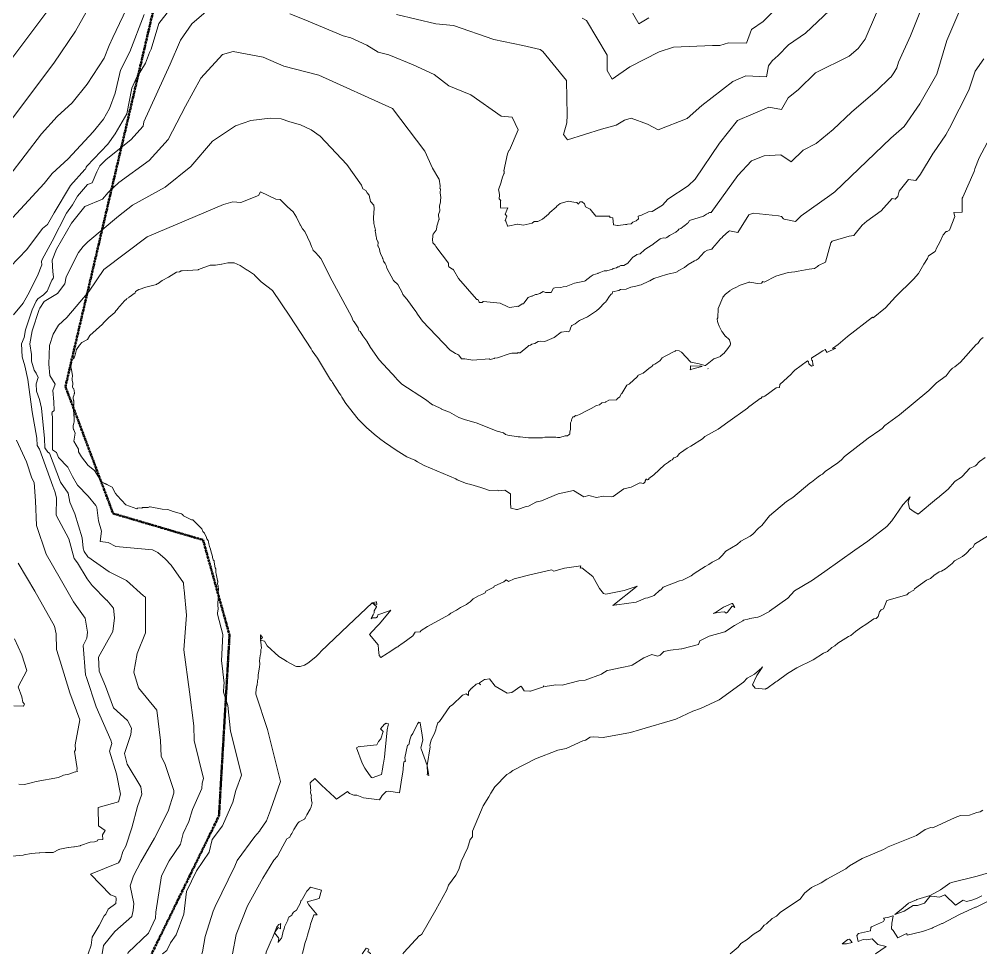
# Model space of a CAD drawing. Header units: metres. Extents: x 808189 to 809552, y 9158146 to 9159172.
# Drawn here: x 808860.1 to 809218.2, y 9158149.8 to 9158498.1 of the extents above; entities that cross this region are included whole.
import ezdxf

# ---------------------------------------------------------------- set-up
doc = ezdxf.new("R2010")
doc.units = ezdxf.units.M
doc.linetypes.add('ACAD_ISO08W100', pattern=[36, 24, -3, 6, -3])
doc.linetypes.add('PHANTOM2', pattern=[1.25, 0.625, -0.125, 0.125, -0.125, 0.125, -0.125])
doc.layers.add('AA L BOT', color=148, linetype='ACAD_ISO08W100')
doc.layers.add('C-TOPO-MAJR', color=9, linetype='Continuous')

msp = doc.modelspace()

# ---------------------------------------------------------------- linework, layer by layer
at = {"layer": 'AA L BOT', "color": 11, "linetype": 'PHANTOM2', "lineweight": 50, "flags": 128}
msp.add_lwpolyline([(809106.24, 9159172.13), (809106.35, 9159157.97), (809090.06, 9159132.63), (809094.85, 9159114.11), (809088.21, 9159105.06), (809082.85, 9158802.17), (809109.98, 9158770.13), (809098.89, 9158744.25), (809143.28, 9158646.89), (809137.11, 9158584.04), (809129.65, 9158530.63), (809094.16, 9158510.92), (808995.59, 9158550.33), (808940.39, 9158558.21), (808918.7, 9158538.51), (808877.3, 9158361.19), (808895.05, 9158313.91), (808928.56, 9158304.05), (808938.42, 9158268.59), (808934.49, 9158201.26), (808909.44, 9158149.88)], dxfattribs=at)
at = {"layer": 'C-TOPO-MAJR', "color": 9, "linetype": 'Continuous', "lineweight": 5}
for points, elevation in [([(809199.89, 9158511.56), (809192.08, 9158491.93), (809187.55, 9158482.04), (809186.94, 9158479.95), (809185.89, 9158478.1), (809184.92, 9158476.69), (809184.08, 9158475.97), (809179.82, 9158471.73), (809170.03, 9158463.51), (809163.3, 9158457.02), (809156.91, 9158451.78), (809152.14, 9158449.36), (809147.6, 9158444.92), (809143.75, 9158447.51), (809137.59, 9158447.14), (809132.87, 9158445.3), (809127.75, 9158439.8), (809117.76, 9158426.03), (809117.26, 9158426.13), (809116.88, 9158425.89), (809116.89, 9158425.79), (809116.08, 9158425.41), (809114.95, 9158424.77), (809109.74, 9158423.05), (809109.29, 9158422.28), (809109.05, 9158422.11), (809107.88, 9158421.14), (809107.86, 9158421.11), (809107.85, 9158421.12), (809107.79, 9158421.06), (809106.46, 9158420.15), (809105.81, 9158419.84), (809105.56, 9158419.54), (809104.6, 9158418.79), (809102.24, 9158417.54), (809101.27, 9158416.76), (809100.76, 9158416.55), (809100.24, 9158416.61), (809099.11, 9158416.33), (809098.88, 9158416.21), (809096.29, 9158414.38), (809096.07, 9158414.11), (809093.81, 9158412.75), (809092.99, 9158412.13), (809091.33, 9158410.65), (809091.22, 9158410.62), (809090.08, 9158410.41), (809089.91, 9158410.21), (809088.95, 9158409.59), (809088.62, 9158409.44), (809086.8, 9158407.18), (809086.79, 9158407.18), (809086.79, 9158407.18), (809086.76, 9158407.16), (809085.3, 9158406.29), (809084.16, 9158406.34), (809083.67, 9158406.05), (809083.49, 9158405.85), (809083.11, 9158405.82), (809082.51, 9158405.47), (809081.35, 9158405.22), (809081.03, 9158404.91), (809078.97, 9158404.35), (809077.96, 9158404.28), (809076.1, 9158403.57), (809075.78, 9158403.51), (809075.56, 9158403.36), (809073.82, 9158402.88), (809073.13, 9158402.4), (809070.9, 9158400.62), (809070.61, 9158400.45), (809066.92, 9158399.75), (809063.75, 9158398.47), (809062.63, 9158398.42), (809061.82, 9158398.1), (809059.61, 9158397.99), (809059.08, 9158397.92), (809058.26, 9158396.28), (809056.17, 9158396.29), (809055.22, 9158396.63), (809053.97, 9158395.9), (809052.94, 9158395.47), (809052.39, 9158395.46), (809051.15, 9158394.94), (809051.07, 9158394.96), (809051.03, 9158394.92), (809050.98, 9158394.86), (809050.56, 9158394.78), (809049.6, 9158394.34), (809048.02, 9158392.29), (809047.88, 9158392.08), (809047.34, 9158391.98), (809047.29, 9158391.91), (809045.87, 9158391.08), (809045.69, 9158391.21), (809045.22, 9158391), (809043.6, 9158390.77), (809042.7, 9158390.71), (809042.07, 9158390.86), (809039.2, 9158392.24), (809032.99, 9158392.86), (809032.99, 9158392.86), (809032.97, 9158392.86), (809032.95, 9158392.85), (809032.57, 9158392.51), (809031.41, 9158392.56), (809031.42, 9158392.78), (809030.85, 9158393.6), (809030.53, 9158393.66), (809030.46, 9158393.78), (809023.73, 9158401.53), (809021.86, 9158404.77), (809021.76, 9158404.88), (809021.69, 9158404.91), (809021.63, 9158404.98), (809021.48, 9158405.01), (809020.05, 9158405.83), (809019.99, 9158406.07), (809019.95, 9158407.15), (809015.28, 9158413.38), (809015, 9158413.94), (809014.59, 9158414.28), (809014.2, 9158414.83), (809014, 9158416.04), (809014.13, 9158417.07), (809014.14, 9158417.61), (809014.19, 9158417.67), (809014.16, 9158417.78), (809014.24, 9158417.97), (809015.36, 9158419.52), (809015.54, 9158419.71), (809015.63, 9158420.86), (809015.67, 9158420.93), (809015.67, 9158421.04), (809016.42, 9158423.28), (809016.46, 9158423.47), (809016.46, 9158423.53), (809016.22, 9158424.84), (809016.3, 9158425.36), (809016.77, 9158426.74), (809016.61, 9158428.45), (809016.95, 9158430.09), (809016.95, 9158430.3), (809017.03, 9158430.55), (809017.1, 9158431.72), (809016.89, 9158433.38), (809016.96, 9158434.85), (809016.78, 9158435.06), (809016.82, 9158435.78), (809016.9, 9158435.97), (809016.5, 9158438.52), (809016.51, 9158438.56), (809016.52, 9158438.58), (809016.44, 9158438.67), (809014.05, 9158442.6), (809011.17, 9158448.87), (808999.09, 9158464.79), (808971.73, 9158477.3), (808958.65, 9158480.62), (808950.97, 9158483.9), (808939.76, 9158486.04), (808935.76, 9158484.94), (808927.76, 9158476.14), (808922, 9158465.64), (808915.5, 9158453.32), (808908.51, 9158445.45), (808897.16, 9158437.29), (808893.22, 9158433.57), (808891.11, 9158431), (808884.47, 9158428.25), (808879.61, 9158422.13), (808873.96, 9158412.47), (808872.38, 9158408.25), (808872.58, 9158403.92), (808872.85, 9158402.15), (808872.69, 9158401.45), (808872.21, 9158400.81), (808870.48, 9158396.75), (808869.07, 9158395.42), (808867.01, 9158393.88), (808866.39, 9158392.98), (808864.91, 9158389.83), (808862.41, 9158382.3), (808861.94, 9158379.47), (808860.92, 9158377.12), (808861.13, 9158372.31), (808862.15, 9158368.99), (808863.32, 9158363.83), (808864.87, 9158351.8), (808866.65, 9158341.95), (808866.71, 9158339.24), (808867.67, 9158337.92), (808872.63, 9158324.09), (808873.33, 9158322.12), (808874, 9158319.71), (808873.84, 9158313.24), (808878.51, 9158304.52), (808880.54, 9158297.2), (808881.83, 9158295.5), (808885.45, 9158289.56), (808887.29, 9158287.08), (808892.64, 9158281.67), (808892.71, 9158281.61), (808892.72, 9158281.6), (808892.71, 9158281.6), (808892.72, 9158281.6), (808892.74, 9158281.59), (808895.21, 9158278.58), (808895.61, 9158275.04), (808894.96, 9158269.98), (808889.57, 9158260.41), (808889.89, 9158255.2), (808892.21, 9158249.51), (808895.24, 9158241.52), (808900.43, 9158236.77), (808901.95, 9158233.86), (808901.66, 9158231.59), (808899.33, 9158224.45), (808900.33, 9158220.45), (808905.35, 9158212.01), (808905.81, 9158209.35), (808904.18, 9158204.76), (808902.09, 9158196.83), (808899.79, 9158189.96), (808898.71, 9158187.93), (808897.84, 9158185.01), (808897.02, 9158183.69), (808886.58, 9158179.46), (808894.04, 9158171.83), (808896.06, 9158171.06), (808896.18, 9158170.37), (808896.1, 9158168.62), (808893.18, 9158166.41), (808892.38, 9158164.65), (808891.74, 9158163.98), (808889.9, 9158160.39), (808887.26, 9158155.99), (808886.9, 9158153), (808885.82, 9158149.88)], 2800), ([(809183.96, 9158511.33), (809175.16, 9158490.68), (809172.54, 9158487.13), (809169.26, 9158484.33), (809156.63, 9158478.18), (809150.37, 9158471.92), (809146.53, 9158468.85), (809144.02, 9158464.47), (809139.29, 9158465.34), (809127.67, 9158460.33), (809120.97, 9158451.96), (809111.9, 9158438.53), (809109.19, 9158436.04), (809101.68, 9158431.06), (809099.65, 9158428.81), (809095.79, 9158426.48), (809094.52, 9158426.36), (809091.81, 9158425.1), (809090.59, 9158424.72), (809090.75, 9158423.68), (809089.87, 9158422.94), (809088.66, 9158422.49), (809088.02, 9158421.87), (809086.7, 9158421.68), (809086.46, 9158421.57), (809085.93, 9158421.6), (809083.24, 9158421.21), (809082.98, 9158421.21), (809081.41, 9158421.42), (809081.15, 9158424.09), (809080.13, 9158424.21), (809080.06, 9158424.69), (809074.89, 9158424.74), (809074.88, 9158424.73), (809074.88, 9158424.74), (809074.88, 9158424.75), (809072.74, 9158427.31), (809071.06, 9158428.23), (809070.61, 9158429.26), (809070.61, 9158429.26), (809069.74, 9158430.1), (809068.92, 9158430.1), (809068.37, 9158429.23), (809067.79, 9158429.86), (809066.64, 9158429.9), (809064.57, 9158430.35), (809061.56, 9158429.39), (809060.33, 9158428.39), (809060.07, 9158428.11), (809057.77, 9158426.05), (809057.27, 9158425.45), (809055.03, 9158423.62), (809053.22, 9158422.76), (809051.91, 9158422.69), (809051.2, 9158422.15), (809047.84, 9158421.3), (809047.78, 9158421.32), (809045.82, 9158421.75), (809045.77, 9158421.76), (809045.72, 9158421.72), (809042.1, 9158421.01), (809041.99, 9158421.06), (809041.28, 9158422.86), (809041.26, 9158422.94), (809041.18, 9158423.01), (809041.13, 9158423.12), (809041.65, 9158424.7), (809041.07, 9158425.51), (809042.08, 9158427.83), (809039.5, 9158427.73), (809039.4, 9158428.05), (809039.41, 9158430.44), (809039.42, 9158430.51), (809038.85, 9158431.2), (809038.98, 9158432.56), (809038.89, 9158433.64), (809038.66, 9158434.47), (809039.61, 9158437.41), (809039.63, 9158437.44), (809040.12, 9158439.26), (809040.65, 9158440.5), (809040.68, 9158440.63), (809040.72, 9158440.71), (809040.71, 9158441.47), (809040.65, 9158441.63), (809041.91, 9158447.89), (809042.43, 9158449.17), (809042.73, 9158449.25), (809045.98, 9158456.9), (809043.68, 9158461.66), (809039.63, 9158462), (809028.31, 9158469.9), (809020.12, 9158473.33), (809014.7, 9158477.47), (809006.84, 9158481.14), (808997.77, 9158484.8), (808993.78, 9158485.79), (808989.53, 9158488.4), (808983.57, 9158491.16), (808980.7, 9158491.95), (808966.18, 9158497.99), (808960.86, 9158500.14)], 2790), ([(809151.56, 9158511.76), (809137.18, 9158497.24), (809132.9, 9158494.24), (809130.96, 9158489.22), (809124.3, 9158489.28), (809121.05, 9158488.34), (809118.29, 9158488.32), (809103.76, 9158487.65), (809098.43, 9158485.98), (809087.54, 9158480.3), (809081, 9158475.7), (809079.02, 9158478.94), (809079.11, 9158484.7), (809071.39, 9158497.57), (809069.72, 9158498.54)], 2770), ([(808921.93, 9158509.19), (808912.91, 9158497.61), (808912.14, 9158496.55), (808909.19, 9158486.88), (808908.58, 9158485.7), (808907.15, 9158481.78), (808903.61, 9158475.95), (808901.98, 9158472.37), (808900.14, 9158462.8), (808895.88, 9158455.43), (808893.13, 9158451.56), (808885.25, 9158443.3), (808885.06, 9158442.93), (808884.77, 9158442.25), (808884.48, 9158442.14), (808879.18, 9158436.12), (808873.07, 9158425.91), (808870.64, 9158421.62), (808868.81, 9158420.15), (808862.88, 9158412.33), (808856.7, 9158405.8)], 2780), ([(809094.65, 9158498.56), (809090.9, 9158496.41), (809083.93, 9158508.58)], 2760), ([(808856.07, 9158459.25), (808872.98, 9158481.76), (808880.99, 9158493.61), (808888.35, 9158506.8)], 2750), ([(808901.28, 9158504.56), (808894.97, 9158491.31), (808893.53, 9158488.36), (808891.76, 9158483.61), (808885.39, 9158473.87), (808879.76, 9158466.89), (808874.19, 9158461.83), (808868.42, 9158455.35), (808856.27, 9158439.49)], 2760), ([(808871.88, 9158502.87), (808855.49, 9158480.97)], 2740), ([(808929.73, 9158500.96), (808924.38, 9158496.36), (808920.15, 9158490.25), (808916.27, 9158481.29), (808906.51, 9158459.84), (808906.2, 9158458.24), (808901.63, 9158453.1), (808892.41, 9158445.77), (808890.16, 9158443.41), (808889.01, 9158441.21), (808887.28, 9158437.15), (808885.5, 9158436.49), (808881.82, 9158432.18), (808879.89, 9158428.88), (808877.72, 9158425.83), (808872.41, 9158415.45), (808868.67, 9158408.54), (808868.41, 9158407.84), (808868.47, 9158406.54), (808866.84, 9158402.44), (808863.35, 9158395.34), (808861.55, 9158392.29), (808857.99, 9158387.88)], 2790), ([(809210.82, 9158502.31), (809205.54, 9158490.19), (809201.84, 9158477.64), (809195.56, 9158466.56), (809189.73, 9158458.1), (809184.7, 9158453.78), (809163.83, 9158433.78), (809162.02, 9158432.47), (809151.32, 9158424.79), (809149.19, 9158422.78), (809145.06, 9158423.59), (809144.7, 9158423.75), (809144.05, 9158424.55), (809142.88, 9158424.83), (809133.41, 9158425.87), (809131.86, 9158425.26), (809127.75, 9158418.59), (809124.62, 9158419.21), (809124.33, 9158419.04), (809122.17, 9158417.14), (809121.87, 9158416.79), (809121.27, 9158416.26), (809120.11, 9158414.71), (809119.22, 9158413.78), (809119.19, 9158413.77), (809118.31, 9158412.79), (809118.26, 9158412.65), (809118.08, 9158412.46), (809117.84, 9158412.45), (809117.08, 9158412.18), (809116.46, 9158412.01), (809115.31, 9158411.39), (809115.15, 9158411.28), (809112.96, 9158408.83), (809112.58, 9158408.6), (809112.23, 9158408.31), (809111.58, 9158408.05), (809109.22, 9158406.67), (809107.86, 9158405.61), (809105.52, 9158404.29), (809105.4, 9158404.1), (809104.57, 9158403.76), (809102.13, 9158403.16), (809101.12, 9158403.03), (809096.49, 9158401.47), (809094.96, 9158400.67), (809094.88, 9158400.61), (809094.58, 9158400.53), (809094.59, 9158400.47), (809091.7, 9158399.1), (809091.09, 9158399.05), (809089.82, 9158398.6), (809087.93, 9158398.23), (809086.14, 9158397.56), (809084.02, 9158397.39), (809083.44, 9158397.03), (809081.1, 9158396.5), (809080.9, 9158395.79), (809080.51, 9158395.64), (809079.89, 9158394.93), (809078.8, 9158393.19), (809078.45, 9158392.68), (809078.12, 9158392.4), (809076.14, 9158390.34), (809075.1, 9158389.41), (809071.72, 9158387.25), (809068.77, 9158385.79), (809068.35, 9158385.52), (809067.18, 9158384.64), (809065.9, 9158384.02), (809065.88, 9158384), (809065.86, 9158383.95), (809065.78, 9158383.84), (809065.4, 9158382.97), (809065.21, 9158382.13), (809065.02, 9158381.86), (809064.83, 9158381.79), (809064.59, 9158381.59), (809063.79, 9158381.75), (809061.93, 9158381.45), (809059.29, 9158379.55), (809055.83, 9158378.04), (809054.17, 9158378.18), (809053.39, 9158378.02), (809052.1, 9158377.32), (809051.05, 9158377), (809050.52, 9158376.66), (809049.93, 9158376.55), (809049.57, 9158376.11), (809046.62, 9158373.8), (809046.19, 9158373.77), (809045.9, 9158373.94), (809045.63, 9158373.67), (809043.59, 9158373.65), (809042.55, 9158373.38), (809038.26, 9158371.94), (809037.14, 9158371.77), (809037, 9158371.73), (809036.94, 9158371.73), (809035.54, 9158371.26), (809035.14, 9158371.55), (809029.08, 9158371.11), (809026.06, 9158371.59), (809024.83, 9158371.52), (809023.87, 9158372.86), (809023.5, 9158373.15), (809022.58, 9158373.58), (809020.63, 9158374.74), (809010.35, 9158385.57), (809008.49, 9158388.14), (809008.12, 9158388.79), (809007.95, 9158389.03), (809007.43, 9158389.65), (809004.8, 9158393.34), (809004.77, 9158393.45), (809004.68, 9158393.53), (809004.51, 9158393.79), (809003.02, 9158395.46), (809002.88, 9158396.04), (809001.09, 9158399.19), (808999.66, 9158400.65), (808999.52, 9158400.76), (808996.96, 9158405.33), (808996.71, 9158406.29), (808996.34, 9158407.1), (808995.83, 9158407.92), (808995.49, 9158408.94), (808995.38, 9158409.03), (808995.37, 9158409.21), (808994.66, 9158410.75), (808994.44, 9158411.57), (808994.28, 9158412.44), (808993.78, 9158413.56), (808993.71, 9158413.66), (808993.74, 9158414.91), (808993.73, 9158415.05), (808993.72, 9158415.09), (808993.2, 9158416.31), (808993.13, 9158416.62), (808993.13, 9158416.8), (808993.01, 9158416.96), (808992.73, 9158418.8), (808992.57, 9158419.19), (808992.77, 9158419.25), (808992.75, 9158419.51), (808992.16, 9158421.93), (808992.05, 9158424.1), (808992.3, 9158427.7), (808992.18, 9158428.8), (808992.18, 9158428.8), (808990.91, 9158430.16), (808990.38, 9158432.48), (808989.67, 9158433.4), (808989.18, 9158434.27), (808988.12, 9158434.91), (808987.53, 9158436.28), (808982.16, 9158443.95), (808972.18, 9158454.54), (808968.84, 9158456.82), (808964.82, 9158458.74), (808960.93, 9158459.82), (808957.62, 9158461.02), (808953.54, 9158461.22), (808946.31, 9158460.31), (808940.67, 9158458.31), (808932.03, 9158452.65), (808924.02, 9158443.2), (808914.4, 9158435.53), (808902.3, 9158428.77), (808897, 9158424.7), (808885.69, 9158415.1), (808883.95, 9158413.45), (808882.18, 9158411.21), (808877.63, 9158402.15), (808877.03, 9158399.51), (808874.29, 9158395.87), (808869.34, 9158392.87), (808867.7, 9158390.47), (808867.46, 9158389.95), (808864.91, 9158382.04), (808864.08, 9158377.1), (808864.62, 9158373.11), (808864.65, 9158370.67), (808865.68, 9158367.34), (808866.39, 9158366.26), (808867.2, 9158364.54), (808866.35, 9158362.23), (808866.48, 9158359.45), (808867.58, 9158356.37), (808868.38, 9158353.22), (808869.5, 9158341.83), (808869.58, 9158338.44), (808870.78, 9158336.79), (808871.36, 9158336.4), (808875.43, 9158325.54), (808878.32, 9158321.47), (808878.99, 9158318.11), (808880.79, 9158313.75), (808883.58, 9158304.79), (808883.9, 9158301), (808884.24, 9158299.78), (808885.7, 9158297.78), (808893.55, 9158292.12), (808899.99, 9158288.93), (808906.34, 9158283.27), (808906.75, 9158282.97), (808907.15, 9158282.75), (808907.1, 9158269.45), (808904.06, 9158261.76), (808902.79, 9158254.84), (808904.54, 9158248.97), (808911.33, 9158240.68), (808912.73, 9158229.37), (808913.01, 9158223.46), (808914.48, 9158220.34), (808917.73, 9158210.74), (808917.66, 9158209.73), (808915.53, 9158203.03), (808910.53, 9158192.93), (808905.35, 9158184.05), (808902.65, 9158178.86), (808901.4, 9158175.12), (808902.79, 9158168.61), (808902.57, 9158165.93), (808902.01, 9158163.72), (808895.73, 9158158.19), (808891.44, 9158152.97), (808890.99, 9158149.88)], 2810), ([(809164.17, 9158503.51), (809152.94, 9158492.86), (809146.6, 9158488.5), (809142.78, 9158484.56), (809140.56, 9158482.56), (809139.23, 9158480.69), (809138.41, 9158476.67), (809130.73, 9158477.05), (809125.87, 9158474.86), (809114.37, 9158465.91), (809108.88, 9158461.13), (809098.09, 9158456.86), (809094.13, 9158458.95), (809088.06, 9158461.27), (809085.48, 9158460.5), (809082.39, 9158458.64), (809076.96, 9158457.1), (809064.31, 9158453.1), (809062.77, 9158455.12), (809064.04, 9158459.52), (809064.21, 9158462.31), (809063.99, 9158475.27), (809055.11, 9158486.1), (809054.09, 9158486.79), (809047.62, 9158488.33), (809036.81, 9158490.6), (809021.88, 9158495.7), (809015.26, 9158496.36), (809000.57, 9158499.8)], 2780), ([(808906.62, 9158499.83), (808901.28, 9158485.91), (808897.81, 9158479.07), (808895.8, 9158470.57), (808893.68, 9158464.88), (808891.52, 9158460.9), (808887.64, 9158456.17), (808878.33, 9158446.11), (808872.3, 9158440.66), (808869.39, 9158436.86), (808851.67, 9158417.77)], 2770), ([(809219.42, 9158483.37), (809216.12, 9158478.72), (809213.85, 9158471.66), (809206.63, 9158457.51), (809205.23, 9158455.03), (809200.64, 9158448.31), (809200.54, 9158448.19), (809195.79, 9158440.41), (809194.03, 9158438), (809191.27, 9158438.36), (809187.81, 9158434.05), (809187.39, 9158432.07), (809186.31, 9158431.07), (809185.2, 9158431.32), (809181.08, 9158426.66), (809175.84, 9158422.82), (809174.1, 9158421.32), (809170.94, 9158417.49), (809169.26, 9158417.31), (809162.84, 9158415.35), (809162.42, 9158414.71), (809160.42, 9158407.61), (809157.84, 9158406.38), (809157.38, 9158405.94), (809156.36, 9158405.15), (809154.35, 9158405), (809150.18, 9158404.27), (809149, 9158403.92), (809146.45, 9158403.71), (809141.92, 9158402.3), (809137.61, 9158400.08), (809137.01, 9158400.36), (809136.62, 9158399.69), (809134.95, 9158399.61), (809133.72, 9158399.9), (809132.21, 9158400.13), (809131.9, 9158400.08), (809131.56, 9158399.99), (809128.66, 9158398.94), (809126.7, 9158398.05), (809126.44, 9158397.82), (809124.81, 9158396.96), (809124.73, 9158396.86), (809123.11, 9158395.66), (809122.19, 9158394.5), (809122.15, 9158394.43), (809120.37, 9158390.25), (809120.37, 9158390.24), (809120.37, 9158390.24), (809120.28, 9158386.81), (809120, 9158386.39), (809120.13, 9158385.44), (809120.46, 9158384.71), (809120.76, 9158383.72), (809121.76, 9158381.69), (809122.06, 9158381.49), (809122.08, 9158381.47), (809123.16, 9158379.88), (809123.24, 9158379.87), (809124.35, 9158378.93), (809124.59, 9158378.63), (809124.69, 9158378.44), (809125.05, 9158377.4), (809124.96, 9158376.9), (809124.87, 9158376.68), (809124.86, 9158376.66), (809124.85, 9158376.64), (809124.06, 9158375.4), (809124.06, 9158375.39), (809122.52, 9158373.48), (809122.33, 9158373.42), (809121.29, 9158372.48), (809121.28, 9158372.47), (809121.28, 9158372.47), (809118.86, 9158371.59), (809115.72, 9158369.08), (809115.49, 9158369), (809113.38, 9158369.73), (809113.36, 9158369.7), (809113.35, 9158369.7), (809110.2, 9158370.36), (809110.18, 9158370.47), (809106.77, 9158373.98), (809105.93, 9158374.48), (809104.57, 9158374.7), (809104.56, 9158374.41), (809104.33, 9158374.38), (809100.68, 9158372.56), (809099.56, 9158371.86), (809098.82, 9158370.88), (809098.77, 9158370.84), (809098.75, 9158370.8), (809096.79, 9158369.53), (809096.23, 9158369.26), (809095.63, 9158368.56), (809095.19, 9158368.45), (809092.49, 9158366.25), (809091.84, 9158365.92), (809090.73, 9158365.52), (809090.62, 9158365.42), (809090.51, 9158365.21), (809090.2, 9158364.86), (809087.37, 9158362.21), (809087.32, 9158362.21), (809087.28, 9158362.16), (809086.44, 9158361.76), (809086.44, 9158361.75), (809084.6, 9158358.6), (809084.35, 9158358.45), (809083.76, 9158357.44), (809082.97, 9158356.81), (809082.53, 9158356.27), (809079.69, 9158356.12), (809078.88, 9158355.62), (809078.62, 9158355.55), (809078.41, 9158355.43), (809077.1, 9158355.14), (809076.18, 9158354.46), (809075.05, 9158354.18), (809073.17, 9158353.05), (809071.84, 9158352.46), (809068.78, 9158350.79), (809067.59, 9158350.34), (809067.31, 9158350.43), (809066.75, 9158349.95), (809066.34, 9158349.89), (809065.98, 9158349.07), (809065.97, 9158349.01), (809065.81, 9158348.8), (809065.77, 9158348.4), (809065.39, 9158347.71), (809065.41, 9158345.51), (809065.39, 9158345.23), (809065.17, 9158344.3), (809065.21, 9158344.14), (809065.19, 9158343.5), (809064.98, 9158343.39), (809064.36, 9158342.82), (809064.33, 9158342.83), (809063.47, 9158342.91), (809061.49, 9158342.28), (809060.68, 9158342.28), (809060.54, 9158342.2), (809059.93, 9158342.32), (809055.87, 9158342.3), (809055.05, 9158342.15), (809049.81, 9158342.06), (809046.62, 9158342.43), (809045.89, 9158342.43), (809042.12, 9158343.05), (809041.17, 9158343.32), (809040.41, 9158343.93), (809038.15, 9158344.63), (809030.24, 9158347.74), (809026.28, 9158348.86), (809023.86, 9158349.74), (809020.35, 9158351.65), (809017.41, 9158352.84), (809017.42, 9158352.97), (809014.51, 9158354.26), (809013.99, 9158354.44), (809011.38, 9158356.45), (809002.65, 9158362.14), (809000.67, 9158364.1), (809000.49, 9158364.4), (808994.19, 9158371.17), (808990.94, 9158375.79), (808989.59, 9158378.09), (808988.08, 9158380.13), (808987.12, 9158381.7), (808986.62, 9158381.95), (808986.28, 9158383.09), (808984.81, 9158385.33), (808984.69, 9158385.46), (808984.58, 9158385.64), (808984.55, 9158385.66), (808984.52, 9158385.7), (808983.79, 9158387.31), (808976.71, 9158400.65), (808972.4, 9158408.89), (808971.96, 9158409.46), (808971.91, 9158409.57), (808970.1, 9158411.57), (808969.62, 9158411.96), (808969.47, 9158412.46), (808969.28, 9158412.61), (808968.9, 9158413.35), (808968.45, 9158414.72), (808966.47, 9158418.97), (808965.55, 9158420.03), (808964.84, 9158421.38), (808964.71, 9158421.46), (808964.55, 9158421.67), (808963.36, 9158424.39), (808962.11, 9158426.34), (808960.02, 9158428.17), (808959.7, 9158428.59), (808957.24, 9158430.93), (808955.71, 9158431), (808949.92, 9158433.76), (808949.17, 9158432.36), (808942.62, 9158429.75), (808939.6, 9158430.03), (808936.22, 9158429), (808907.76, 9158417.05), (808891.54, 9158404.82), (808886.13, 9158396.72), (808877.85, 9158386.98), (808874.77, 9158384.06), (808872.7, 9158380.77), (808871.33, 9158376.48), (808871.16, 9158369.52), (808871.54, 9158365.31), (808873.42, 9158362.05), (808872.56, 9158359.74), (808873, 9158355.56), (808873.06, 9158352.33), (808872.3, 9158351.73), (808872.27, 9158351.38), (808872.3, 9158351.03), (808872.28, 9158350.9), (808872.32, 9158350.53), (808872.45, 9158349.91), (808872.44, 9158337.65), (808874, 9158336.59), (808874.68, 9158334.78), (808878.25, 9158331.22), (808879.91, 9158327.64), (808881.83, 9158324.53), (808885.82, 9158320.4), (808888.56, 9158316.9), (808889.03, 9158316.14), (808889.67, 9158311.13), (808890.78, 9158307.38), (808890.28, 9158303.53), (808893.24, 9158303.16), (808896.02, 9158301.6), (808909.76, 9158300.33), (808911.77, 9158299.33), (808914.43, 9158297.06), (808916.65, 9158294.64), (808921.26, 9158288.06), (808921.34, 9158285.97), (808921.5, 9158285.52), (808922.43, 9158276), (808921.4, 9158263.09), (808923.53, 9158247.46), (808925.11, 9158234.82), (808925.27, 9158229.31), (808928.7, 9158215.14), (808928.2, 9158213.42), (808928.05, 9158211.4), (808924.59, 9158203.63), (808923.26, 9158199.17), (808921.1, 9158194.7), (808920.14, 9158190.63), (808915.97, 9158184.51), (808913.04, 9158178.86), (808910.97, 9158165.3), (808910.79, 9158163.07), (808908.22, 9158157.5), (808900.63, 9158150.28), (808900.48, 9158149.88)], 2820), ([(809220.6, 9158452.06), (809217.6, 9158446.43), (809216.01, 9158442.38), (809215.77, 9158441.3), (809211.53, 9158431.81), (809211.32, 9158431.43), (809211.25, 9158426.14), (809208.17, 9158426.07), (809208.22, 9158426.01), (809208.56, 9158424.58), (809206.54, 9158419.45), (809205.68, 9158419.03), (809205.4, 9158418.94), (809204.25, 9158417.75), (809202.83, 9158414.75), (809201.85, 9158413.09), (809201.22, 9158411.53), (809198.75, 9158409.94), (809198.44, 9158408.91), (809196.99, 9158406.88), (809195.01, 9158403.4), (809193.13, 9158401.18), (809186.43, 9158394.64), (809182.7, 9158390.56), (809178.18, 9158386.78), (809177.96, 9158387.03), (809168.61, 9158379.92), (809165.14, 9158376.89), (809163.02, 9158375.43), (809164.22, 9158375.55), (809160.89, 9158373.94), (809160.95, 9158374.09), (809160.29, 9158375.08), (809159.39, 9158374.57), (809157.33, 9158373.1), (809155.35, 9158371.95), (809155.17, 9158371.8), (809155.17, 9158371.69), (809155.22, 9158371.55), (809155.31, 9158370.99), (809155.52, 9158370.77), (809155.73, 9158369.56), (809155.73, 9158369.28), (809155.84, 9158369.26), (809155.95, 9158369.1), (809155.22, 9158368.8), (809154.23, 9158369.71), (809154.03, 9158370.47), (809153.68, 9158370.74), (809149.02, 9158367.32), (809148.2, 9158366.53), (809147.58, 9158365.79), (809143.45, 9158361.94), (809143.25, 9158360.87), (809142.04, 9158360.79), (809137.84, 9158357.66), (809137.31, 9158357.34), (809136.83, 9158357.42), (809136.28, 9158356.8), (809136.12, 9158356.72), (809133.16, 9158354.68), (809132.22, 9158353.9), (809132.12, 9158353.86), (809131.37, 9158353.22), (809124.06, 9158347.99), (809123.97, 9158347.96), (809120.43, 9158345.35), (809115.48, 9158342.63), (809114.73, 9158341.84), (809114.72, 9158341.84), (809114.62, 9158341.76), (809110.25, 9158338.99), (809108.83, 9158338.22), (809106.35, 9158336.5), (809105.99, 9158336.21), (809105.18, 9158335.21), (809104.47, 9158334.72), (809103.99, 9158334.64), (809103.95, 9158334.6), (809103.31, 9158333.87), (809102.66, 9158333.6), (809101.91, 9158333), (809100.46, 9158332.07), (809096.44, 9158328.3), (809094.57, 9158326.95), (809094.57, 9158326.71), (809094.47, 9158326.63), (809094.07, 9158326.48), (809093.72, 9158326.75), (809093.61, 9158326.76), (809093.6, 9158326.75), (809093.29, 9158326.07), (809093.22, 9158325.53), (809093.07, 9158325.53), (809092.65, 9158325.08), (809091.33, 9158325.32), (809091.19, 9158325.29), (809088.04, 9158323.71), (809085.29, 9158323.11), (809081.27, 9158320.21), (809080.78, 9158320.13), (809077.68, 9158320.36), (809075.08, 9158319.83), (809072.2, 9158320.59), (809070.39, 9158320.15), (809066.51, 9158322.53), (809060.89, 9158321.24), (809054.64, 9158318.6), (809053.02, 9158318.27), (809052.75, 9158318.26), (809049.75, 9158316.7), (809048.96, 9158316.58), (809045.73, 9158315.44), (809045.33, 9158315.39), (809043.22, 9158315.86), (809043.03, 9158317.99), (809043.07, 9158318.19), (809043.04, 9158321.19), (809043.03, 9158321.23), (809040.92, 9158322.58), (809038.68, 9158322.36), (809038.18, 9158322.58), (809035.23, 9158322.48), (809033.49, 9158323.16), (809032.37, 9158323.48), (809032.04, 9158323.6), (809028.25, 9158324.77), (809026.64, 9158325.12), (809023.27, 9158326.45), (809022.72, 9158326.78), (809010.95, 9158331.8), (809008.45, 9158333.13), (809007.4, 9158333.83), (809004.44, 9158335.04), (809000.44, 9158337.56), (809000.32, 9158337.65), (809000.11, 9158337.77), (809000.08, 9158337.82), (808996.94, 9158339.99), (808996.61, 9158340.07), (808994.23, 9158341.8), (808993.45, 9158342.66), (808993.2, 9158342.69), (808989.43, 9158345.96), (808986.35, 9158349.08), (808981.78, 9158354.9), (808980.28, 9158357.27), (808979.87, 9158358.06), (808979.39, 9158358.66), (808976.77, 9158362.7), (808976.5, 9158363.21), (808976.05, 9158363.74), (808971.2, 9158371.75), (808969.25, 9158374.5), (808968.83, 9158375.26), (808960.9, 9158387.43), (808954.4, 9158397.05), (808950.26, 9158400.21), (808947.72, 9158402.69), (808947.68, 9158402.81), (808945.11, 9158404.53), (808945.07, 9158404.57), (808945.04, 9158404.62), (808942.4, 9158406.34), (808940.15, 9158407.29), (808940.09, 9158407.3), (808937.8, 9158407.26), (808935.58, 9158406.84), (808935.44, 9158406.85), (808933.17, 9158406.46), (808931.76, 9158406.49), (808931.26, 9158406.39), (808926.81, 9158404.78), (808926.76, 9158404.76), (808926.7, 9158404.76), (808920.72, 9158404.36), (808920.42, 9158404.3), (808919.81, 9158404), (808918.62, 9158403.81), (808915.7, 9158401.97), (808913.29, 9158400.71), (808912.78, 9158400.38), (808911.89, 9158399.58), (808911.44, 9158399.55), (808911.22, 9158399.19), (808907.28, 9158398.3), (808904.73, 9158397.4), (808904.7, 9158397.38), (808904.67, 9158397.38), (808903.43, 9158396.59), (808903.22, 9158396.1), (808901.07, 9158394.56), (808900.95, 9158394.57), (808900.75, 9158394.26), (808900.12, 9158393.98), (808899.99, 9158393.74), (808899.31, 9158393.22), (808896.72, 9158390.12), (808896.63, 9158390.05), (808896.48, 9158389.77), (808896.09, 9158389.42), (808895.65, 9158388.86), (808893.44, 9158386.95), (808891.66, 9158385.13), (808891.11, 9158384.43), (808886.38, 9158380.19), (808885.47, 9158378.72), (808883.44, 9158377.69), (808882.52, 9158376.68), (808881.43, 9158375.03), (808880.89, 9158373.03), (808880.49, 9158371.9), (808879.6, 9158371), (808879.31, 9158369.76), (808879.36, 9158369.22), (808879.34, 9158368.48), (808879.6, 9158367.57), (808879.88, 9158365.24), (808879.9, 9158365.14), (808879.87, 9158365.04), (808879.75, 9158364.28), (808879.75, 9158364.27), (808879.74, 9158364.23), (808879.85, 9158363.92), (808879.84, 9158363.75), (808879.86, 9158363.52), (808880.05, 9158362.57), (808880.07, 9158362.27), (808880.05, 9158361.95), (808879.93, 9158361.3), (808879.92, 9158361.1), (808880.19, 9158360.44), (808880.39, 9158360.37), (808880.71, 9158358.91), (808880.65, 9158358.74), (808880.63, 9158358.6), (808880.58, 9158358.48), (808880.59, 9158358.41), (808880.39, 9158357.86), (808880.3, 9158357.4), (808880.26, 9158357.4), (808880.23, 9158357.35), (808880.19, 9158357.27), (808880.16, 9158356.88), (808880.27, 9158356.05), (808880.37, 9158355.87), (808880.41, 9158355.1), (808880.27, 9158353.08), (808880.27, 9158353.04), (808880.26, 9158353.04), (808880.47, 9158350.43), (808880.45, 9158350.33), (808880.51, 9158350.2), (808880.6, 9158349.23), (808880.51, 9158348.92), (808880.5, 9158347.99), (808880.45, 9158347.75), (808880.46, 9158347.73), (808880.19, 9158346.56), (808880.15, 9158345.89), (808880.25, 9158345.22), (808880.44, 9158345.11), (808880.97, 9158343.88), (808880.47, 9158340.87), (808882.14, 9158337.83), (808882.16, 9158336.88), (808883.29, 9158335.02), (808885.75, 9158331.84), (808888.08, 9158329.92), (808890.84, 9158325.56), (808892.99, 9158324.68)], 2830), ([(809219.13, 9158379.44), (809218.19, 9158378.73), (809217.11, 9158377.29), (809216.53, 9158376.87), (809210.73, 9158370.34), (809208.54, 9158368.55), (809207.69, 9158368.04), (809206.84, 9158367.19), (809205.34, 9158365.26), (809201.81, 9158362.59), (809198.93, 9158359.7), (809187.96, 9158350.69), (809182.54, 9158346.71), (809181.52, 9158345.62), (809180.7, 9158344.92), (809176.29, 9158341.93), (809167.51, 9158335.17), (809166.37, 9158333.9), (809165.01, 9158332.73), (809160.34, 9158329.53), (809159.27, 9158328.58), (809158.51, 9158328.2), (809157.63, 9158327.61), (809155.22, 9158325.63), (809154.55, 9158325.17), (809148.27, 9158319.93), (809145.91, 9158318.32), (809139.53, 9158313.03), (809136.71, 9158309.39), (809135.46, 9158308.39), (809133.38, 9158306.17), (809132.37, 9158305.43), (809128.83, 9158303.54), (809127.56, 9158302.41), (809123.24, 9158299.9), (809121.88, 9158298.27), (809120.67, 9158297.07), (809118.19, 9158295.8), (809116.89, 9158294.85), (809115.53, 9158294.19), (809111.46, 9158291.59), (809110.33, 9158290.69), (809107.2, 9158289.06), (809106.02, 9158288.8), (809099.95, 9158286.42), (809099.37, 9158285.77), (809099.15, 9158285.6), (809099.08, 9158285.4), (809098.76, 9158285.29), (809096.58, 9158283.36), (809094.18, 9158282.44), (809093.37, 9158282.33), (809089.83, 9158280.84), (809082.72, 9158279.86), (809082.34, 9158279.9), (809081.19, 9158279.65), (809090.25, 9158286.83), (809085.42, 9158285.19), (809078.6, 9158283.9), (809077.67, 9158284.15), (809076.18, 9158285.97), (809073.76, 9158290.42), (809069.7, 9158293.63), (809068.99, 9158293.6), (809069.23, 9158294.39), (809063.14, 9158293.52), (809059.25, 9158292.41), (809058.4, 9158292.91), (809051.35, 9158291.3), (809050.8, 9158291.22), (809050.79, 9158291.14), (809044.38, 9158289.54), (809042.37, 9158288.61), (809042.18, 9158288.65), (809041.5, 9158289.14), (809041.31, 9158289.05), (809040.6, 9158288.42), (809037, 9158286.83), (809036.89, 9158286.45), (809033.83, 9158284.95), (809033.64, 9158284.36), (809032.34, 9158283.71), (809031.15, 9158283.27), (809029.11, 9158282.13), (809028.06, 9158281), (809027.35, 9158280.55), (809026.69, 9158280), (809024.45, 9158278.92), (809022.97, 9158277.89), (809020.9, 9158276.73), (809020.1, 9158276.14), (809012.16, 9158271.79), (809009.83, 9158270.28), (809009.38, 9158269.83), (809007.61, 9158269.65), (809006.73, 9158268.27), (809002.91, 9158265.61), (809002.71, 9158265.44), (809001.3, 9158264.46), (809001.06, 9158264.2), (809000.79, 9158264.07), (808997.45, 9158262.02), (808997.17, 9158261.78), (808994.81, 9158260.29), (808994.15, 9158261.04), (808993.87, 9158263.19), (808993.84, 9158265), (808990.59, 9158268.82), (808991.6, 9158269.94), (808991.77, 9158270.17), (808993.34, 9158271.85), (808994.34, 9158272.78), (808998.48, 9158277.94), (808997.85, 9158277.62), (808997.59, 9158277.57), (808993.66, 9158276.15), (808993.49, 9158275.46), (808992.87, 9158275.08), (808991.49, 9158274.99), (808991.41, 9158274.95), (808991.19, 9158274.68), (808991.31, 9158274.97), (808991.34, 9158275.05), (808991.38, 9158275.13), (808991.59, 9158275.55), (808991.91, 9158276.09), (808991.93, 9158276.21), (808992.33, 9158276.94), (808992.35, 9158277.68), (808993.14, 9158279.09), (808993.17, 9158279.17), (808993.19, 9158279.21), (808991.51, 9158280.64), (808993.29, 9158280.05), (808993.29, 9158280.05), (808993.3, 9158280.06), (808993.16, 9158280.92), (808993.02, 9158281.04), (808991.5, 9158280.68), (808991.49, 9158280.66), (808982.62, 9158272.15), (808972.4, 9158262.43), (808972.04, 9158262.03), (808970.55, 9158260.54), (808967.62, 9158258.16), (808966.34, 9158257.36), (808964.69, 9158256.9), (808963.42, 9158256.88), (808962.94, 9158257.03), (808959.75, 9158258.79), (808959.28, 9158259.15), (808956.79, 9158260.6), (808952.43, 9158264.6), (808952.42, 9158264.6), (808951.49, 9158266.35), (808949.93, 9158266.74), (808950.15, 9158264.94), (808950.16, 9158264.86), (808950.36, 9158263.71), (808950.05, 9158263.28), (808950.03, 9158261.97), (808949.82, 9158261.03), (808949.61, 9158258.96), (808949.66, 9158257.94), (808949.58, 9158256.65), (808949.03, 9158253.82), (808949.04, 9158252.6), (808948.82, 9158251.6), (808948.66, 9158249.83), (808948.65, 9158249.77), (808948.63, 9158249.7), (808948.44, 9158249.36), (808948.19, 9158247.04), (808948.19, 9158246.78), (808948.18, 9158246.74), (808948.19, 9158246.54), (808952.53, 9158233.45), (808957.42, 9158214.05), (808953.74, 9158203.39), (808952.21, 9158199.37), (808949.95, 9158196.11), (808949.62, 9158195.49), (808947.89, 9158193.5), (808941.3, 9158184.59), (808940.42, 9158182.46), (808933.05, 9158167.46), (808932.36, 9158165.73), (808929.31, 9158156.23), (808928.33, 9158150.58), (808928.04, 9158149.88)], 2840), ([(808859.04, 9158341.2), (808862.74, 9158333.14), (808864.79, 9158327.12), (808865.61, 9158325.51), (808866.13, 9158318.57), (808866.52, 9158309.47), (808870.11, 9158298.76), (808875.39, 9158289.67), (808880.33, 9158280.97), (808884.69, 9158274.94), (808885.49, 9158269.65), (808885.21, 9158267.5), (808883.86, 9158264.68), (808884.75, 9158253.79), (808885.14, 9158252.84), (808888.73, 9158241.89), (808894.18, 9158229.48), (808894.56, 9158228.2), (808893.71, 9158225.4), (808896.31, 9158216.9), (808897.78, 9158209.32), (808897.12, 9158206.49), (808889.47, 9158204.31), (808889.61, 9158197.5), (808892.1, 9158195.76), (808891.14, 9158194.18), (808891.17, 9158192.37), (808889.34, 9158192.3), (808889.23, 9158191.94), (808888.13, 9158191.53), (808886.51, 9158191.46), (808882.96, 9158190.14), (808882.75, 9158190.08), (808880.64, 9158189.71), (808880.42, 9158189.64), (808878.44, 9158189.44), (808878.27, 9158189.39), (808875.21, 9158188.79), (808875.02, 9158188.73), (808874.86, 9158188.7), (808872.68, 9158187.62), (808872.44, 9158187.58), (808870.08, 9158187.63), (808869.83, 9158187.59), (808867.74, 9158187.48), (808867.49, 9158187.43), (808864.56, 9158187.18), (808861.89, 9158186.72), (808861.54, 9158186.63), (808853.34, 9158185.83)], 2790), ([(809219.91, 9158334.78), (809217.78, 9158333.23), (809216.35, 9158331.8), (809216.07, 9158331.59), (809214.13, 9158330.81), (809211.36, 9158327.69), (809211.09, 9158327.47), (809208.66, 9158325.96), (809208.56, 9158325.83), (809208.43, 9158325.75), (809206.15, 9158322.94), (809202.13, 9158319.64), (809201.93, 9158319.56), (809201.79, 9158319.36), (809194.93, 9158313.64), (809193.42, 9158314.47), (809191.65, 9158315.73), (809191.26, 9158317.98), (809191.34, 9158318.69), (809191.93, 9158320.11), (809189.2, 9158317.11), (809185.07, 9158311.13), (809183.31, 9158309.07), (809176.21, 9158303.56), (809171.31, 9158300.27), (809160.2, 9158292.29), (809155.18, 9158288.87), (809154.95, 9158288.67), (809148.9, 9158285.13), (809146.36, 9158282.4), (809139.56, 9158277.5), (809139.5, 9158277.41), (809135.92, 9158275.58), (809135.26, 9158275.3), (809132.23, 9158274.83), (809131.93, 9158274.66), (809129.83, 9158274.1), (809129.68, 9158274.03), (809129.56, 9158273.96), (809126.47, 9158272.23), (809122.91, 9158269.85), (809117.04, 9158268.21), (809116.81, 9158268.02), (809113.62, 9158266.48), (809113.04, 9158265.14), (809106.93, 9158263.43), (809106.77, 9158263.46), (809102.67, 9158262.96), (809100.25, 9158262.49), (809098.82, 9158261.14), (809097.83, 9158260.8), (809095.68, 9158261.33), (809092.78, 9158260.09), (809088.35, 9158257.34), (809088.2, 9158257.28), (809084.58, 9158256.57), (809084.52, 9158256.55), (809079.18, 9158255.38), (809079.14, 9158255.38), (809077.13, 9158254.14), (809076.99, 9158254.1), (809070.85, 9158251.76), (809068.49, 9158251.54), (809068.47, 9158251.53), (809062.27, 9158249.92), (809059.95, 9158250.03), (809055.94, 9158249.47), (809055.41, 9158249.75), (809055.35, 9158249.33), (809050.57, 9158247.66), (809050.31, 9158247.66), (809048.2, 9158247.83), (809047.27, 9158249.19), (809046.92, 9158249.52), (809043.59, 9158247.25), (809041.82, 9158246.94), (809037.37, 9158249.54), (809035.23, 9158252.25), (809033.62, 9158252.11), (809033.45, 9158252.04), (809031.51, 9158250.79), (809031.92, 9158250.07), (809031.4, 9158250.73), (809030.33, 9158250.32), (809028.72, 9158248.83), (809028.6, 9158248.77), (809027.42, 9158247.5), (809027.43, 9158246.07), (809026.51, 9158246.74), (809025.25, 9158246.22), (809025.02, 9158246.05), (809021.53, 9158242.6), (809020.44, 9158241.99), (809016.59, 9158236.44), (809015.95, 9158235.91), (809015.34, 9158234.07), (809015.3, 9158233.3), (809014.66, 9158231.67), (809013.55, 9158229.62), (809013.06, 9158227.51), (809013.21, 9158226.92), (809012.01, 9158220), (809012.63, 9158216.29), (809012.06, 9158216.54), (809012.21, 9158217.13), (809012, 9158220), (809009.78, 9158226.25), (809009.69, 9158226.43), (809010.48, 9158229.63), (809010.11, 9158231.25), (809009.45, 9158235.89), (809009.32, 9158235.98), (809008.95, 9158236.14), (809008.87, 9158236.19), (809008.38, 9158235.48), (809006.66, 9158231.97), (809006.1, 9158231.06), (809005.58, 9158229.62), (809005.2, 9158227.66), (809004.71, 9158227.62), (809003.71, 9158222.83), (809003.97, 9158221.51), (809003.43, 9158221.56), (809003.28, 9158220.48), (809003.15, 9158218.69), (809002.93, 9158217.56), (809002.78, 9158216.21), (809001.7, 9158209.78), (808997.71, 9158210.41), (808996.81, 9158210.26), (808996.23, 9158209.77), (808995.24, 9158208.77), (808994.24, 9158207.2), (808988.38, 9158207.9), (808985.85, 9158208.93), (808984.74, 9158208.98), (808983.06, 9158209.57), (808982.31, 9158210.33), (808978.25, 9158207.4), (808977.53, 9158208.25), (808972.67, 9158212.63), (808972.21, 9158213.21), (808970.22, 9158215.22), (808968.51, 9158213.57), (808968.62, 9158211.69), (808968.59, 9158211.35), (808968.65, 9158211.05), (808968.57, 9158209.81), (808968.9, 9158208.76), (808968.87, 9158208.43), (808968.97, 9158206.87), (808969.23, 9158206.09), (808968.85, 9158204.63), (808968.45, 9158203.72), (808967.22, 9158201.58), (808966.63, 9158200.34), (808966.46, 9158200.22), (808966.29, 9158200.04), (808964.39, 9158198.97), (808963.91, 9158198.55), (808963.9, 9158198.53), (808963.85, 9158198.47), (808962.42, 9158196.2), (808961.6, 9158194.68), (808961.26, 9158194.14), (808960.93, 9158193.3), (808959.82, 9158192.64), (808958.25, 9158189.95), (808958.24, 9158189.93), (808958.23, 9158189.93), (808958.22, 9158189.91), (808956.24, 9158186.24), (808954.89, 9158184.67), (808950.81, 9158178.02), (808945.1, 9158167.65), (808940.84, 9158157.02), (808940.83, 9158156.98), (808939.57, 9158149.88)], 2850), ([(808913.46, 9158149.88), (808915.01, 9158151.05), (808916.37, 9158153.93), (808918.52, 9158156.88), (808921.43, 9158164.66), (808922.34, 9158173.05), (808926.12, 9158180.76), (808930.89, 9158187.75), (808931.98, 9158192.41), (808935.75, 9158197.5), (808939.71, 9158206.38), (808940.81, 9158210.67), (808942.88, 9158216.4), (808941.48, 9158221.94), (808938.83, 9158232.84), (808937.82, 9158242.32), (808936.18, 9158247.35), (808936.28, 9158249.84), (808936.39, 9158250.69), (808935.96, 9158254.95), (808935.98, 9158255.14), (808935.46, 9158258.95), (808935.98, 9158268.8), (808935.98, 9158268.8), (808935.98, 9158268.8), (808935.98, 9158268.8), (808933.9, 9158276.38), (808933.92, 9158276.49), (808933.92, 9158276.71), (808934.14, 9158278.39), (808934.17, 9158278.47), (808934.06, 9158279.61), (808934.12, 9158279.81), (808934.12, 9158280.13), (808934, 9158280.68), (808934.31, 9158283.23), (808934.29, 9158283.33), (808934.32, 9158283.35), (808934.24, 9158284.89), (808934.24, 9158284.9), (808934.24, 9158284.9), (808934.24, 9158284.92), (808934.3, 9158285.38), (808934.15, 9158287.09), (808934.15, 9158287.11), (808934.15, 9158287.14), (808933.9, 9158287.62), (808934, 9158288.72), (808933.97, 9158288.83), (808933.98, 9158288.89), (808933.47, 9158291.42), (808933.34, 9158291.89), (808933.3, 9158292.66), (808933.37, 9158293.3), (808933.02, 9158293.69), (808932.89, 9158294.23), (808932.72, 9158295.86), (808932.75, 9158295.9), (808932.65, 9158296.28), (808932.35, 9158296.61), (808932.27, 9158296.76), (808932.21, 9158296.97), (808931.95, 9158298.34), (808931.72, 9158299.11), (808931.54, 9158299.52), (808931.38, 9158300.67), (808930.92, 9158301.66), (808930.67, 9158302.65), (808930.56, 9158303.33), (808930.4, 9158303.85), (808929.91, 9158304.41), (808929.73, 9158305.34), (808929.27, 9158306.27), (808929.09, 9158306.53), (808928.52, 9158307.21), (808928.12, 9158308.25), (808927.91, 9158308.49), (808924.76, 9158311.59), (808924.25, 9158311.59), (808921.75, 9158312.74), (808921.23, 9158313.08), (808920.86, 9158313.48), (808920.54, 9158313.73), (808917.48, 9158314.64), (808917.45, 9158314.66), (808917.4, 9158314.69), (808915.43, 9158315.38), (808913.38, 9158315.58), (808908.89, 9158316.38), (808908.64, 9158316.36), (808908.07, 9158316.15), (808906.04, 9158316.09), (808905.73, 9158315.95), (808904.97, 9158316), (808904.16, 9158315.86), (808903.88, 9158315.6), (808899.82, 9158317.2), (808896.51, 9158320.62), (808895.95, 9158321.37), (808894.67, 9158323.68), (808890.84, 9158325.56)], 2830), ([(809221.13, 9158305.74), (809215.91, 9158302.52), (809215.37, 9158301.38), (809214.53, 9158300.82), (809212.77, 9158298.98), (809211.38, 9158297.86), (809208.5, 9158296.23), (809207.62, 9158295.33), (809205.15, 9158293.32), (809203.64, 9158292.42), (809202.79, 9158292.23), (809200.74, 9158290.77), (809199.51, 9158289.74), (809198.02, 9158289.11), (809193.57, 9158285.83), (809193.26, 9158285.4), (809191.5, 9158284.3), (809190.7, 9158283.57), (809183.26, 9158281.52), (809182.07, 9158278.35), (809181.15, 9158278.02), (809180.57, 9158277.23), (809179.98, 9158275.47), (809179.25, 9158274.83), (809178.41, 9158274.72), (809175.43, 9158272.5), (809173.87, 9158271.56), (809171.63, 9158269.94), (809169.85, 9158268.45), (809168.96, 9158268.02), (809164.99, 9158265.56), (809163.88, 9158264.65), (809162.78, 9158263.96), (809161.15, 9158262.44), (809159.69, 9158261.81), (809155.76, 9158259.32), (809149.71, 9158256.46), (809146.28, 9158254.33), (809142.37, 9158251.4), (809141.94, 9158251.21), (809138.57, 9158248.75), (809138.34, 9158248.64), (809138.03, 9158248.42), (809134.15, 9158248.8), (809133.18, 9158250.05), (809134.84, 9158253.58), (809136.83, 9158256.47), (809136.96, 9158256.71), (809136.72, 9158256.52), (809136.68, 9158256.46), (809133.9, 9158254.05), (809131.18, 9158252.55), (809129.85, 9158251.1), (809120.78, 9158244.45), (809113.79, 9158241.19), (809111.01, 9158240.24), (809104.6, 9158237.3), (809091.07, 9158233.25), (809087.75, 9158232.25), (809077.55, 9158230.43), (809074.06, 9158230.73), (809072.69, 9158230.62), (809071.07, 9158229.5), (809070.02, 9158229.23), (809063.87, 9158226.36), (809060.75, 9158225.69), (809052.37, 9158222.45), (809043.99, 9158218.11), (809042.79, 9158217.26), (809041.68, 9158216.62), (809037.22, 9158212.01), (809035.73, 9158209.74), (809034.97, 9158208.3), (809032.85, 9158205.02), (809028.96, 9158195.57), (809028.86, 9158193.48), (809028.04, 9158192.46), (809027.06, 9158189.12), (809026.16, 9158187.43), (809025.45, 9158185.67), (809024.8, 9158184.63), (809023.82, 9158181.2), (809022.69, 9158179.19), (809020.04, 9158175.46), (809019.31, 9158173.72), (809015.23, 9158166.22), (809009.99, 9158157.2), (809009.48, 9158156.63), (809009.16, 9158156.68), (809003.36, 9158150.38), (809002.98, 9158149.88)], 2860), ([(808859.66, 9158295.42), (808865.87, 9158284.93), (808873.28, 9158271.9), (808873.83, 9158269.05), (808874.01, 9158263.23), (808875.35, 9158258.87), (808878.95, 9158247.08), (808882.62, 9158237.05), (808880.88, 9158227.68), (808881.08, 9158225.9), (808880.72, 9158225.17), (808881.67, 9158218.87), (808881.59, 9158218.22), (808881.73, 9158217.77), (808881.2, 9158217.61), (808881.07, 9158217.61), (808880.57, 9158217.54), (808878.55, 9158216.72), (808876.59, 9158216.42), (808874.67, 9158215.58), (808866.34, 9158214.06), (808864.58, 9158213.51), (808862.06, 9158212.87), (808859.97, 9158213.08)], 2780), ([(808858.33, 9158267.2), (808861.1, 9158261.25), (808862.88, 9158255.44), (808859.7, 9158249.29), (808861.02, 9158245.55), (808861.42, 9158243.65), (808862.07, 9158242.85), (808861.85, 9158242.34), (808861.76, 9158242.27), (808861.62, 9158242.19), (808861.53, 9158242.14), (808858.06, 9158242.22)], 2770), ([(809124.93, 9158149.88), (809127.84, 9158152.25), (809128.89, 9158153.63), (809131.18, 9158155.18), (809133.43, 9158156.99), (809136.06, 9158158.66), (809137.53, 9158160.56), (809138.42, 9158161.06), (809140.49, 9158163.01), (809142.1, 9158163.8), (809143.63, 9158165.33), (809151.01, 9158170.16), (809152.64, 9158172.49), (809155.2, 9158174.49), (809158.85, 9158176.24), (809160.89, 9158177.61), (809167.97, 9158181.44), (809169.34, 9158182.66), (809174.1, 9158185.36), (809182.05, 9158188.67), (809183.7, 9158189.64), (809194.24, 9158193.9), (809197.52, 9158196.1), (809199.65, 9158196.96), (809200.43, 9158196.83), (809208.67, 9158200.65), (809210.75, 9158201.32), (809214.08, 9158201.52), (809216.78, 9158202.51), (809218.04, 9158202.77), (809218.99, 9158203.39)], 2860), ([(809218.6, 9158171.43), (809216.91, 9158170.62), (809214.88, 9158169.85), (809212.89, 9158169.3), (809211.72, 9158169.83), (809208.78, 9158167.93), (809204.82, 9158171.76), (809202.81, 9158171), (809199.92, 9158171.37), (809199.28, 9158171.19), (809197.29, 9158168.68), (809194.73, 9158167.85), (809193.08, 9158167.87), (809189.72, 9158165.74), (809186.23, 9158164.45), (809189.25, 9158166.9), (809189.33, 9158166.95), (809191.37, 9158168.73), (809194.24, 9158169.91), (809194.4, 9158170.02), (809199.42, 9158171.54), (809203.23, 9158173.68), (809206.71, 9158176.13), (809207.36, 9158176.41), (809216.88, 9158178.72), (809222.31, 9158180.34)], 2850), ([(808965.52, 9158149.88), (808965.62, 9158150.12), (808965.98, 9158151.4), (808966.43, 9158153.64), (808967.17, 9158155.77), (808967.43, 9158156.76), (808968.47, 9158160.09), (808968.61, 9158160.86), (808969.12, 9158162.19), (808969.79, 9158164.36), (808971.01, 9158164.3), (808967.94, 9158168.07), (808967.31, 9158169.18), (808971.76, 9158170.47), (808972.63, 9158173.56), (808968.56, 9158174.71), (808967.41, 9158173.4), (808967.26, 9158173.2), (808965.6, 9158170.32), (808965.37, 9158169.79), (808965.1, 9158169.8), (808964.83, 9158169.07), (808964.82, 9158168.77), (808963.38, 9158166.11), (808962.2, 9158165.36), (808961.71, 9158164.57), (808961.57, 9158164.26), (808960.52, 9158163.47), (808960.23, 9158163), (808960.15, 9158162.41), (808959.82, 9158161.63), (808958.91, 9158159.88), (808958.83, 9158159.1), (808958.37, 9158158.32), (808957.9, 9158155.96), (808957.76, 9158155.63), (808956.52, 9158154.19), (808956.47, 9158154.16), (808956.43, 9158154.21), (808956.48, 9158154.23), (808956.77, 9158155.52), (808956.68, 9158155.79), (808955.17, 9158157.69), (808954.48, 9158155.8), (808953.91, 9158154.78), (808952.81, 9158152.2), (808952.36, 9158151.05), (808952.07, 9158150.5), (808952.02, 9158150.17), (808951.92, 9158149.88)], 2860), ([(809179.02, 9158149.85), (809179.03, 9158149.86), (809182.96, 9158152.5), (809179.86, 9158153.35), (809177.79, 9158155.37), (809175.81, 9158155), (809174.42, 9158155.12), (809172.56, 9158154.4), (809172.13, 9158156.64), (809172.69, 9158157.34), (809177.13, 9158158.37), (809177.33, 9158159.59), (809177.34, 9158159.6), (809177.59, 9158159.86), (809181.99, 9158161.86), (809182.36, 9158162.68), (809182.02, 9158163.08), (809184.01, 9158163.48), (809185.54, 9158163.97), (809185.6, 9158163.88), (809185.13, 9158161.24), (809184.95, 9158159.17), (809185.62, 9158158.54), (809187.37, 9158155.76), (809189.89, 9158157.08), (809190.75, 9158157.35), (809190.88, 9158156.8), (809196.48, 9158158.16), (809200.19, 9158159.36), (809200.56, 9158159.58), (809203.21, 9158160.88), (809203.46, 9158160.96), (809203.75, 9158161.1), (809203.95, 9158161.17), (809210.26, 9158164.43), (809210.53, 9158164.61), (809216.34, 9158167.19), (809216.57, 9158167.26), (809225.29, 9158171.59)], 2850), ([(808990.9, 9158149.88), (808990.89, 9158149.94), (808989.98, 9158150.66), (808990.26, 9158151.42), (808990.27, 9158151.6), (808989.31, 9158151.89), (808987.94, 9158149.99), (808987.88, 9158149.88)], 2860)]:
    msp.add_lwpolyline(points, dxfattribs=dict(at, elevation=elevation))
for points, elevation in [([(809110.04, 9158367.5), (809110.18, 9158367.63), (809114.4, 9158368.73), (809114.41, 9158368.72), (809114.41, 9158368.73), (809114.46, 9158368.73), (809114.28, 9158368.85), (809114.23, 9158368.8), (809110.11, 9158368.91), (809110.07, 9158367.7), (809110.04, 9158367.5)], 2820), ([(809116.53, 9158367.95), (809116.65, 9158367.83), (809116.68, 9158367.85), (809116.53, 9158367.95)], 2820), ([(809125.68, 9158279.44), (809126.58, 9158278.85), (809125.71, 9158280.35), (809125.46, 9158280.42), (809122.42, 9158279), (809119.84, 9158277.3), (809118.59, 9158276.66), (809119.7, 9158276.87), (809119.99, 9158277.02), (809122.73, 9158277.32), (809123.46, 9158276.8), (809123.96, 9158277.09), (809125.68, 9158279.44)], 2850), ([(808949.92, 9158266.95), (808950.72, 9158267.69), (808949.99, 9158268.75), (808949.95, 9158268.65), (808949.97, 9158268.49), (808949.92, 9158266.95)], 2840), ([(808996.25, 9158235.42), (808996.16, 9158235.38), (808994.6, 9158233.68), (808995.59, 9158232.63), (808994.83, 9158229.92), (808993.94, 9158228.91), (808993.84, 9158228.66), (808993.28, 9158227.69), (808987.29, 9158227.11), (808986.89, 9158227.01), (808986.63, 9158227.06), (808986.6, 9158227.05), (808985.73, 9158226.62), (808987.81, 9158220.86), (808988.81, 9158218.97), (808990.4, 9158216.6), (808991.28, 9158215.51), (808991.51, 9158215.46), (808995, 9158216.65), (808995.45, 9158218.65), (808995.68, 9158220.36), (808995.71, 9158220.9), (808996.12, 9158223.16), (808996.22, 9158224.51), (808997.18, 9158233.29), (808997.55, 9158235.07), (808997.6, 9158235.48), (808996.82, 9158235.68), (808996.65, 9158235.78), (808996.25, 9158235.42)], 2850), ([(808957.5, 9158161.03), (808957.43, 9158161.11), (808957.4, 9158161.09), (808957.36, 9158161.05), (808956.84, 9158160.75), (808956.11, 9158159.99), (808956.07, 9158159.94), (808956.07, 9158159.93), (808955.17, 9158157.69), (808955.18, 9158157.7), (808956.59, 9158159.58), (808957.38, 9158159.19), (808957.45, 9158160.94), (808957.5, 9158161.03)], 2860), ([(809168.69, 9158155.15), (809168.69, 9158155.15), (809166.61, 9158153.58), (809168.28, 9158153.57), (809170.35, 9158154.07), (809169.37, 9158155.29), (809168.77, 9158155.19), (809168.69, 9158155.15)], 2850)]:
    msp.add_lwpolyline(points, close=True, dxfattribs=dict(at, elevation=elevation))

doc.saveas('drawing.dxf')
